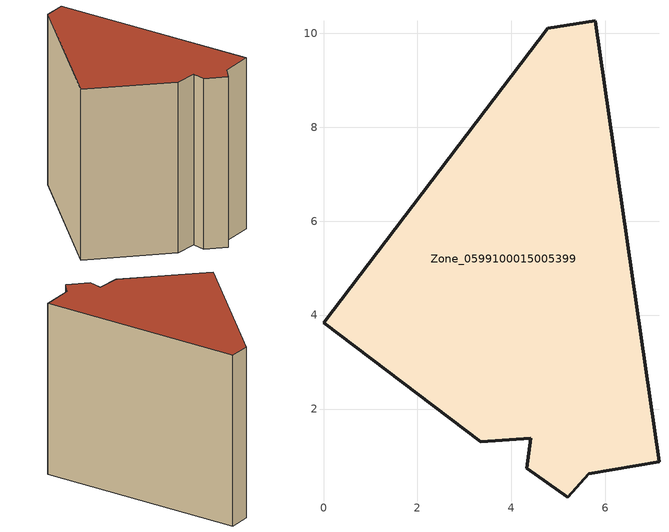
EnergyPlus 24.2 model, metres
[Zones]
Zone_0599100015005399
 floor ground (C_G): 5.79,10.26 7.14,0.88 5.65,0.62 5.19,0.13 4.33,0.74 4.42,1.38 3.35,1.31 0,3.84 4.77,10.1 z1.05
 wall outside (C_F): 7.14,0.88 5.79,10.26 4.77,10.1 0,3.84 3.35,1.31 4.42,1.38 4.33,0.74 5.19,0.13 5.65,0.62 7.14,0.88 z1.05:8.97
 roof outside (C_R): 4.33,0.74 5.19,0.13 5.65,0.62 7.14,0.88 5.79,10.26 4.77,10.1 0,3.84 3.35,1.31 4.42,1.38 z8.97
[BUILDING]
Pand.0599100015005399: North Axis=0; Terrain=City; Loads Convergence Tolerance Value=0.04; Temperature Convergence Tolerance Value=0.4; Solar Distribution=FullExterior; Maximum Number of Warmup Days=25; Minimum Number of Warmup Days=1
[Site:Location]
Rotterdam.The.Hague.AP_ZH_NLD Design_Conditions: Latitude=51.96; Longitude=4.45; Time Zone=1; Elevation=-4.5
[SITE:GROUNDTEMPERATURE:BUILDINGSURFACE]
18, 18, 18, 18, 18, 18, 18, 18, 18, 18, 18, 18
[MATERIAL] Thermal Absorptance=0.9; Solar Absorptance=0.7; Visible Absorptance=0.7
Name | Roughness | Thickness | Conductivity | Density | Specific Heat
G.TI.1975-1991 | MediumSmooth | 0.15 | 0.288461 | 540 | 1210
F.TI.1975-1991 | Rough | 0.3 | 0.230769 | 1920 | 840
R.TI.1975-1991 | MediumRough | 0.2 | 0.153846 | 1500 | 1000
[CONSTRUCTION]
C_G: G.TI.1975-1991
C_F: F.TI.1975-1991
C_R: R.TI.1975-1991
[ZONE]
Zone_0599100015005399: Type=1; Multiplier=1; Ceiling Height=Autocalculate; Volume=Autocalculate; Floor Area=autocalculate; Part of Total Floor Area=Yes
[ZONEINFILTRATION:DESIGNFLOWRATE]
Infil_Zone_0599100015005399: Zone or ZoneList or Space or SpaceList=Zone_0599100015005399; Schedule=AlwaysOn; Design Flow Rate Calculation Method=Flow/Area; Flow Rate per Floor Area=0.003; Constant Term Coefficient=1; Temperature Term Coefficient=0; Velocity Term Coefficient=0; Velocity Squared Term Coefficient=0
[HVACTEMPLATE:ZONE:IDEALLOADSAIRSYSTEM]
Zone_0599100015005399: Maximum Heating Supply Air Temperature=50; Minimum Cooling Supply Air Temperature=13; Maximum Heating Supply Air Humidity Ratio=0.0156; Minimum Cooling Supply Air Humidity Ratio=0.0077; Heating Limit=NoLimit; Cooling Limit=NoLimit; Dehumidification Control Type=ConstantSensibleHeatRatio; Cooling Sensible Heat Ratio=0.7; Dehumidification Setpoint=60; Humidification Control Type=None; Humidification Setpoint=30; Outdoor Air Method=None; Outdoor Air Flow Rate per Person=0.00944; Outdoor Air Flow Rate per Zone Floor Area=0; Outdoor Air Flow Rate per Zone=0; Demand Controlled Ventilation Type=None; Outdoor Air Economizer Type=NoEconomizer; Heat Recovery Type=None; Sensible Heat Recovery Effectiveness=0.7; Latent Heat Recovery Effectiveness=0.65
[ZONECONTROL:THERMOSTAT]
ThermostatControl_Zone_0599100015005399: Zone or ZoneList=Zone_0599100015005399; Control Type Schedule=DualSetpointControlType; Control 1=Thermostat_Zone_0599100015005399; Temperature Difference Between Cutout And Setpoint=0
[THERMOSTATSETPOINT:DUALSETPOINT]
Thermostat_Zone_0599100015005399: Heating Setpoint Temperature Schedule=HeatingSetpoint_Zone_0599100015005399; Cooling Setpoint Temperature Schedule=CoolingSetpoint_Zone_0599100015005399
[SCHEDULE:COMPACT]
HeatingSetpoint_Zone_0599100015005399: Through: 12/31, For: AllDays, Until: 24:00, 21
CoolingSetpoint_Zone_0599100015005399: Through: 12/31, For: AllDays, Until: 24:00, 24
DualSetpointControlType: Through: 12/31, For: AllDays, Until: 24:00, 4
AlwaysOn: Through: 12/31, For: AllDays, Until: 24:00, 1
